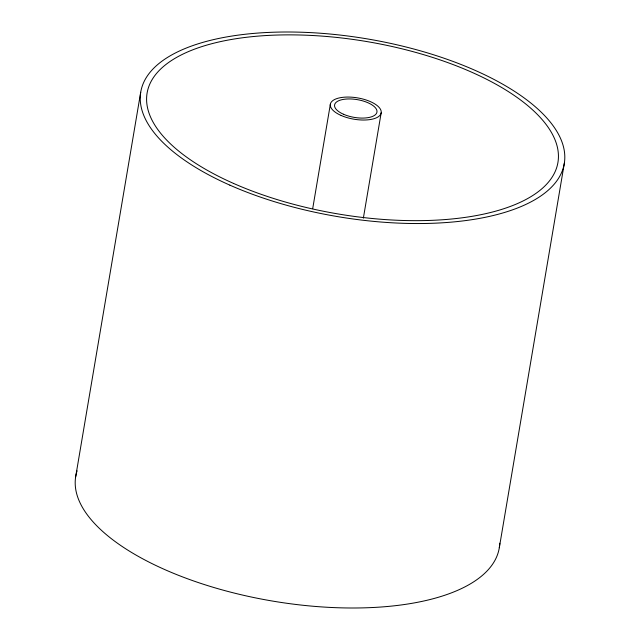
<?xml version="1.0" encoding="UTF-8"?>
<svg xmlns="http://www.w3.org/2000/svg" width="640" height="640" viewBox="0 0 640 640"><rect width="100%" height="100%" fill="white"/><g stroke="black" fill="none" stroke-linecap="round" stroke-linejoin="round"><path stroke-width="0.96" d="M75.672 476.736L140.696 92.272M312.688 208.712L330.344 104.312M363.36 218.152L381.184 112.776M499.304 547.728L564.328 163.264M499.752 543.216A214.768 90.088 9.6 0 1 274.112 601.328A214.768 90.088 9.6 0 1 76.456 473.04M76.656 472.312A214.768 90.088 9.6 0 1 77.104 470.856M229.864 185.144A214.768 90.088 9.6 0 0 563.904 165.488A214.768 90.088 9.6 0 0 263.776 32.672A214.768 90.088 9.6 0 0 229.864 185.144M343.552 114.272A21.48 9.008 9.6 0 0 376.912 112.264A21.48 9.008 9.6 0 0 346.848 99.008A21.48 9.008 9.6 0 0 343.552 114.272M341.104 115.456A25.776 10.808 9.6 0 0 381.136 113.04A25.776 10.808 9.6 0 0 345.056 97.136A25.776 10.808 9.6 0 0 341.104 115.456M233.544 183.424A208.328 87.384 9.6 0 0 557.56 164.36A208.328 87.384 9.6 0 0 266.44 35.52A208.328 87.384 9.6 0 0 233.544 183.424"/></g></svg>
